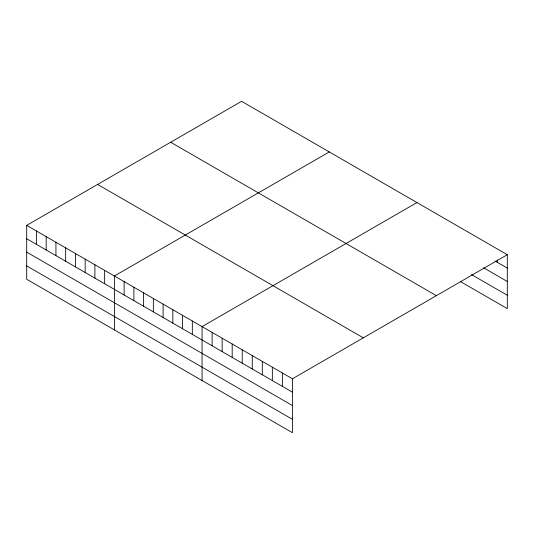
<?xml version="1.0" encoding="UTF-8"?>
<svg xmlns="http://www.w3.org/2000/svg" width="534" height="534" viewBox="0 0 534 534"><rect width="100%" height="100%" fill="white"/><g stroke="black" fill="none" stroke-linecap="round" stroke-linejoin="round"><path stroke-width="0.8" d="M26.7 225.368L292.418 378.78L292.418 432.694L26.7 279.282L26.7 225.368L241.582 101.306L507.3 254.718L507.3 308.632L460.695 281.718M329.271 151.936L114.389 275.998L114.389 329.905M416.954 202.56L202.072 326.621L202.072 380.528M292.418 378.78L507.3 254.718M495.111 261.066L507.3 268.101M483.637 267.814L507.3 281.478M471.449 274.556L507.3 295.255M170.673 142.251L436.391 295.662M97.609 184.43L363.327 337.842M26.7 238.751L292.418 392.163M26.7 252.128L292.418 405.54M26.7 265.905L292.418 419.317M497.261 259.945L497.261 262.307M282.379 372.986L282.379 386.369M272.34 367.192L272.34 380.575M262.301 361.391L262.301 374.775M252.262 355.597L252.262 368.981M242.222 349.803L242.222 363.187M232.19 344.009L232.19 357.393M222.151 338.216L222.151 351.592M212.111 332.415L212.111 345.798M192.327 320.994L192.327 334.377M182.588 315.374L182.588 328.757M172.842 309.747L172.842 323.13M163.104 304.12L163.104 317.503M153.358 298.499L153.358 311.876M143.613 292.872L143.613 306.256M133.874 287.245L133.874 300.629M124.128 281.618L124.128 295.002M104.644 270.371L104.644 283.754M94.898 264.744L94.898 278.127M85.16 259.123L85.16 272.507M75.414 253.496L75.414 266.88M65.669 247.869L65.669 261.253M55.93 242.249L55.93 255.626M46.184 236.622L46.184 250.005M36.446 230.995L36.446 244.378"/></g></svg>
